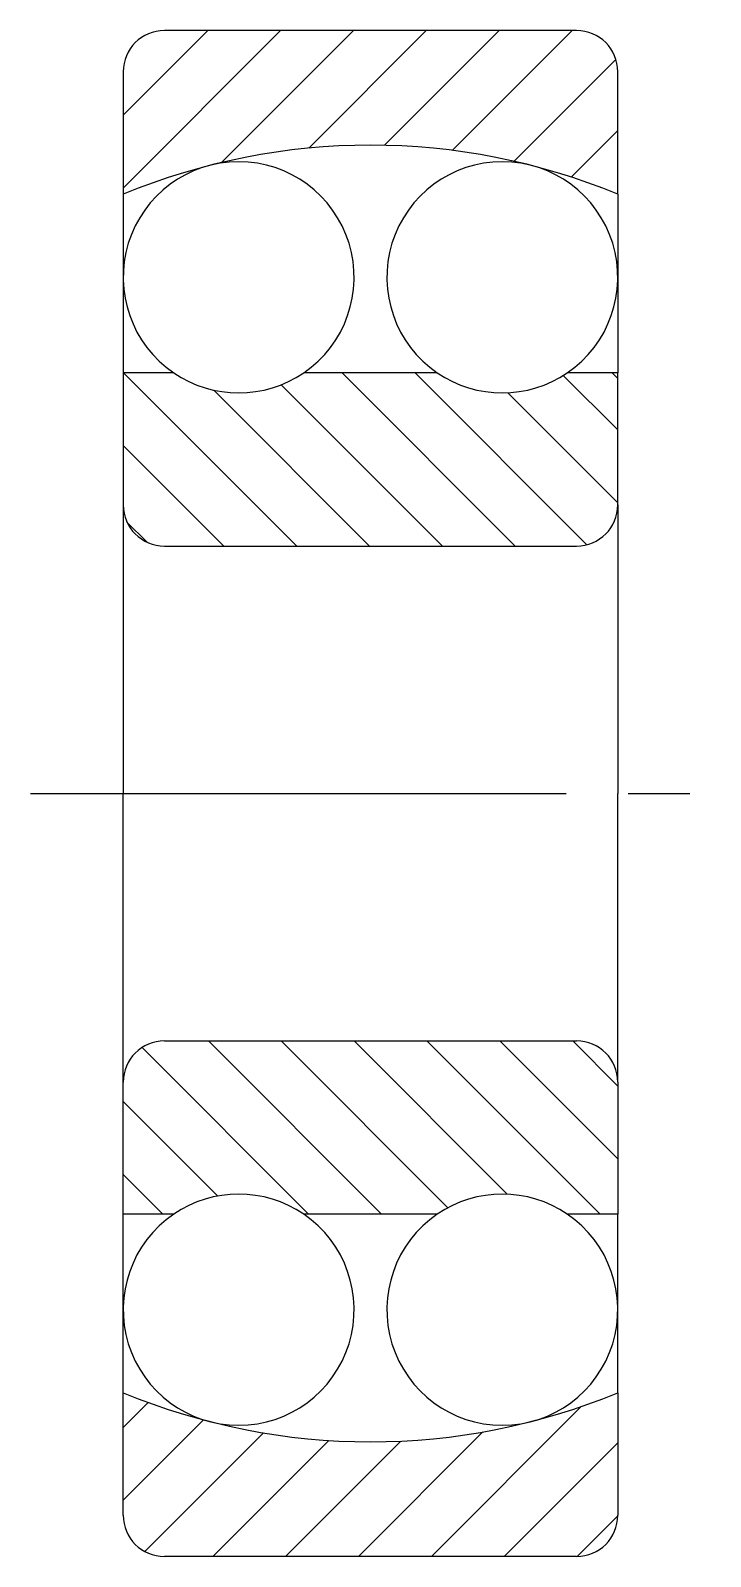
# Model space of a CAD drawing. Extents: x 4.6 to 66.9, y 156.9 to 220.8.
# Drawn here: x 50.37 to 66.87, y 183.84 to 220.84 of the extents above; entities outside this region: 2.
import ezdxf

# ---------------------------------------------------------------- set-up
doc = ezdxf.new("R2010")
doc.units = 0
doc.header["$MEASUREMENT"] = 0
doc.linetypes.add('CENTER', pattern=[17.5, 13, -1.5, 1.5, -1.5])
doc.layers.get('0').update_dxf_attribs({"linetype": 'CONTINUOUS'})
doc.layers.add('CENTER', color=1, linetype='CENTER')
doc.styles.get("Standard").update_dxf_attribs({"font": 'txt.shx', "bigfont": '@extfont2.shx'})

# ---------------------------------------------------------------- blocks, each defined once
blk = doc.blocks.new('*X2')
at = {"color": 0, "linetype": 'Continuous'}
for p, q in [((52.617, 217.02), (56.436, 220.839)), ((52.617, 218.788), (54.668, 220.839)), ((55.003, 217.637), (58.204, 220.839)), ((57.12, 217.987), (59.972, 220.839)), ((58.956, 218.055), (61.739, 220.839)), ((60.602, 217.933), (63.507, 220.839)), ((62.104, 217.667), (64.572, 220.136)), ((63.489, 217.285), (64.617, 218.413)), ((52.617, 186.968), (53.223, 187.573)), ((60.095, 183.839), (63.729, 187.473)), ((52.617, 185.2), (54.567, 187.149)), ((58.327, 183.839), (61.345, 186.857)), ((53.143, 183.958), (56.02, 186.835)), ((54.792, 183.839), (57.604, 186.651)), ((56.559, 183.839), (59.357, 186.636)), ((61.863, 183.839), (64.617, 186.593)), ((63.63, 183.839), (64.617, 184.826))]:
    blk.add_line(p, q, dxfattribs=at)
blk = doc.blocks.new('*X3')
at = {"color": 0, "linetype": 'Continuous'}
for p, q in [((56.827, 208.339), (52.627, 212.539)), ((62.13, 208.339), (57.93, 212.539)), ((63.866, 208.37), (59.698, 212.539)), ((64.617, 211.154), (63.296, 212.476)), ((58.594, 208.339), (54.814, 212.119)), ((60.362, 208.339), (56.451, 212.249)), ((64.617, 209.386), (61.948, 212.056)), ((55.059, 208.339), (52.617, 210.78)), ((53.199, 208.43), (52.709, 208.92)), ((57.117, 192.139), (53.076, 196.179)), ((58.884, 192.139), (54.684, 196.339)), ((60.496, 192.294), (56.452, 196.339)), ((61.937, 192.622), (58.22, 196.339)), ((64.188, 192.139), (59.988, 196.339)), ((64.617, 193.477), (61.755, 196.339)), ((64.617, 195.244), (63.523, 196.339)), ((54.91, 192.578), (52.617, 194.87)), ((53.581, 192.139), (52.617, 193.102))]:
    blk.add_line(p, q, dxfattribs=at)

msp = doc.modelspace()

# ---------------------------------------------------------------- linework, layer by layer
at = {"color": 7, "linetype": 'Continuous'}
for p, q in [((63.617, 220.839), (53.617, 220.839)), ((52.617, 219.839), (52.617, 216.869)), ((64.617, 216.869), (64.617, 219.839)), ((52.617, 216.869), (52.617, 212.539)), ((64.617, 216.869), (64.617, 212.539)), ((52.617, 212.539), (52.617, 209.339)), ((53.842, 212.539), (52.617, 212.539)), ((60.239, 212.539), (56.996, 212.539)), ((64.617, 212.539), (63.392, 212.539)), ((64.617, 212.4), (64.479, 212.539)), ((64.617, 209.339), (64.617, 212.539)), ((52.617, 209.339), (52.617, 202.339)), ((64.617, 209.339), (64.617, 202.339)), ((53.617, 208.339), (63.617, 208.339)), ((52.617, 195.339), (52.617, 202.339)), ((64.617, 195.339), (64.617, 202.339)), ((53.617, 196.339), (63.617, 196.339)), ((52.617, 192.139), (52.617, 195.339)), ((64.617, 195.339), (64.617, 192.139)), ((52.635, 192.139), (52.617, 192.156)), ((53.842, 192.139), (52.617, 192.139)), ((52.617, 187.809), (52.617, 192.139)), ((60.239, 192.139), (56.996, 192.139)), ((64.617, 192.139), (63.392, 192.139)), ((64.617, 187.809), (64.617, 192.139)), ((52.617, 184.839), (52.617, 187.809)), ((64.617, 187.809), (64.617, 184.839)), ((63.617, 183.839), (53.617, 183.839))]:
    msp.add_line(p, q, dxfattribs=at)
for centre, radius, start, end in [((53.617, 219.839), 1, 90, 180), ((63.617, 219.839), 1, 0, 90), ((58.617, 202.339), 15.72, 67.5624, 112.4376), ((55.419, 214.855), 2.802, 304.2501, 235.7499), ((61.816, 214.855), 2.802, 304.2501, 235.7499), ((55.419, 214.855), 2.802, 235.7499, 304.2501), ((61.816, 214.855), 2.802, 235.7499, 304.2501), ((53.617, 209.339), 1, 180, 270), ((63.617, 209.339), 1, 270, 0), ((53.617, 195.339), 1, 90, 180), ((63.617, 195.339), 1, 0, 90), ((55.419, 189.822), 2.802, 55.7499, 124.2501), ((61.816, 189.822), 2.802, 55.7499, 124.2501), ((55.419, 189.822), 2.802, 124.2501, 55.7499), ((61.816, 189.822), 2.802, 124.2501, 55.7499), ((58.617, 202.339), 15.72, 247.5624, 292.4376), ((53.617, 184.839), 1, 180, 270), ((63.617, 184.839), 1, 270, 0)]:
    msp.add_arc(centre, radius, start, end, dxfattribs=at)
at = {"layer": 'CENTER', "color": 1, "linetype": 'CENTER'}
msp.add_line((50.367, 202.339), (66.867, 202.339), dxfattribs=at)

# ---------------------------------------------------------------- block references
at = {"color": 3, "linetype": 'Continuous'}
for name in ['*X2', '*X3']:
    msp.add_blockref(name, (0, 0), dxfattribs=at)

# ---------------------------------------------------------------- texts
at = {"color": 7, "linetype": 'Continuous'}
for p in [(4.068, 163.804), (4.068, 156.905)]:
    msp.add_text('B1301', height=3.2, dxfattribs=at).set_placement(p)

doc.saveas('drawing.dxf')
